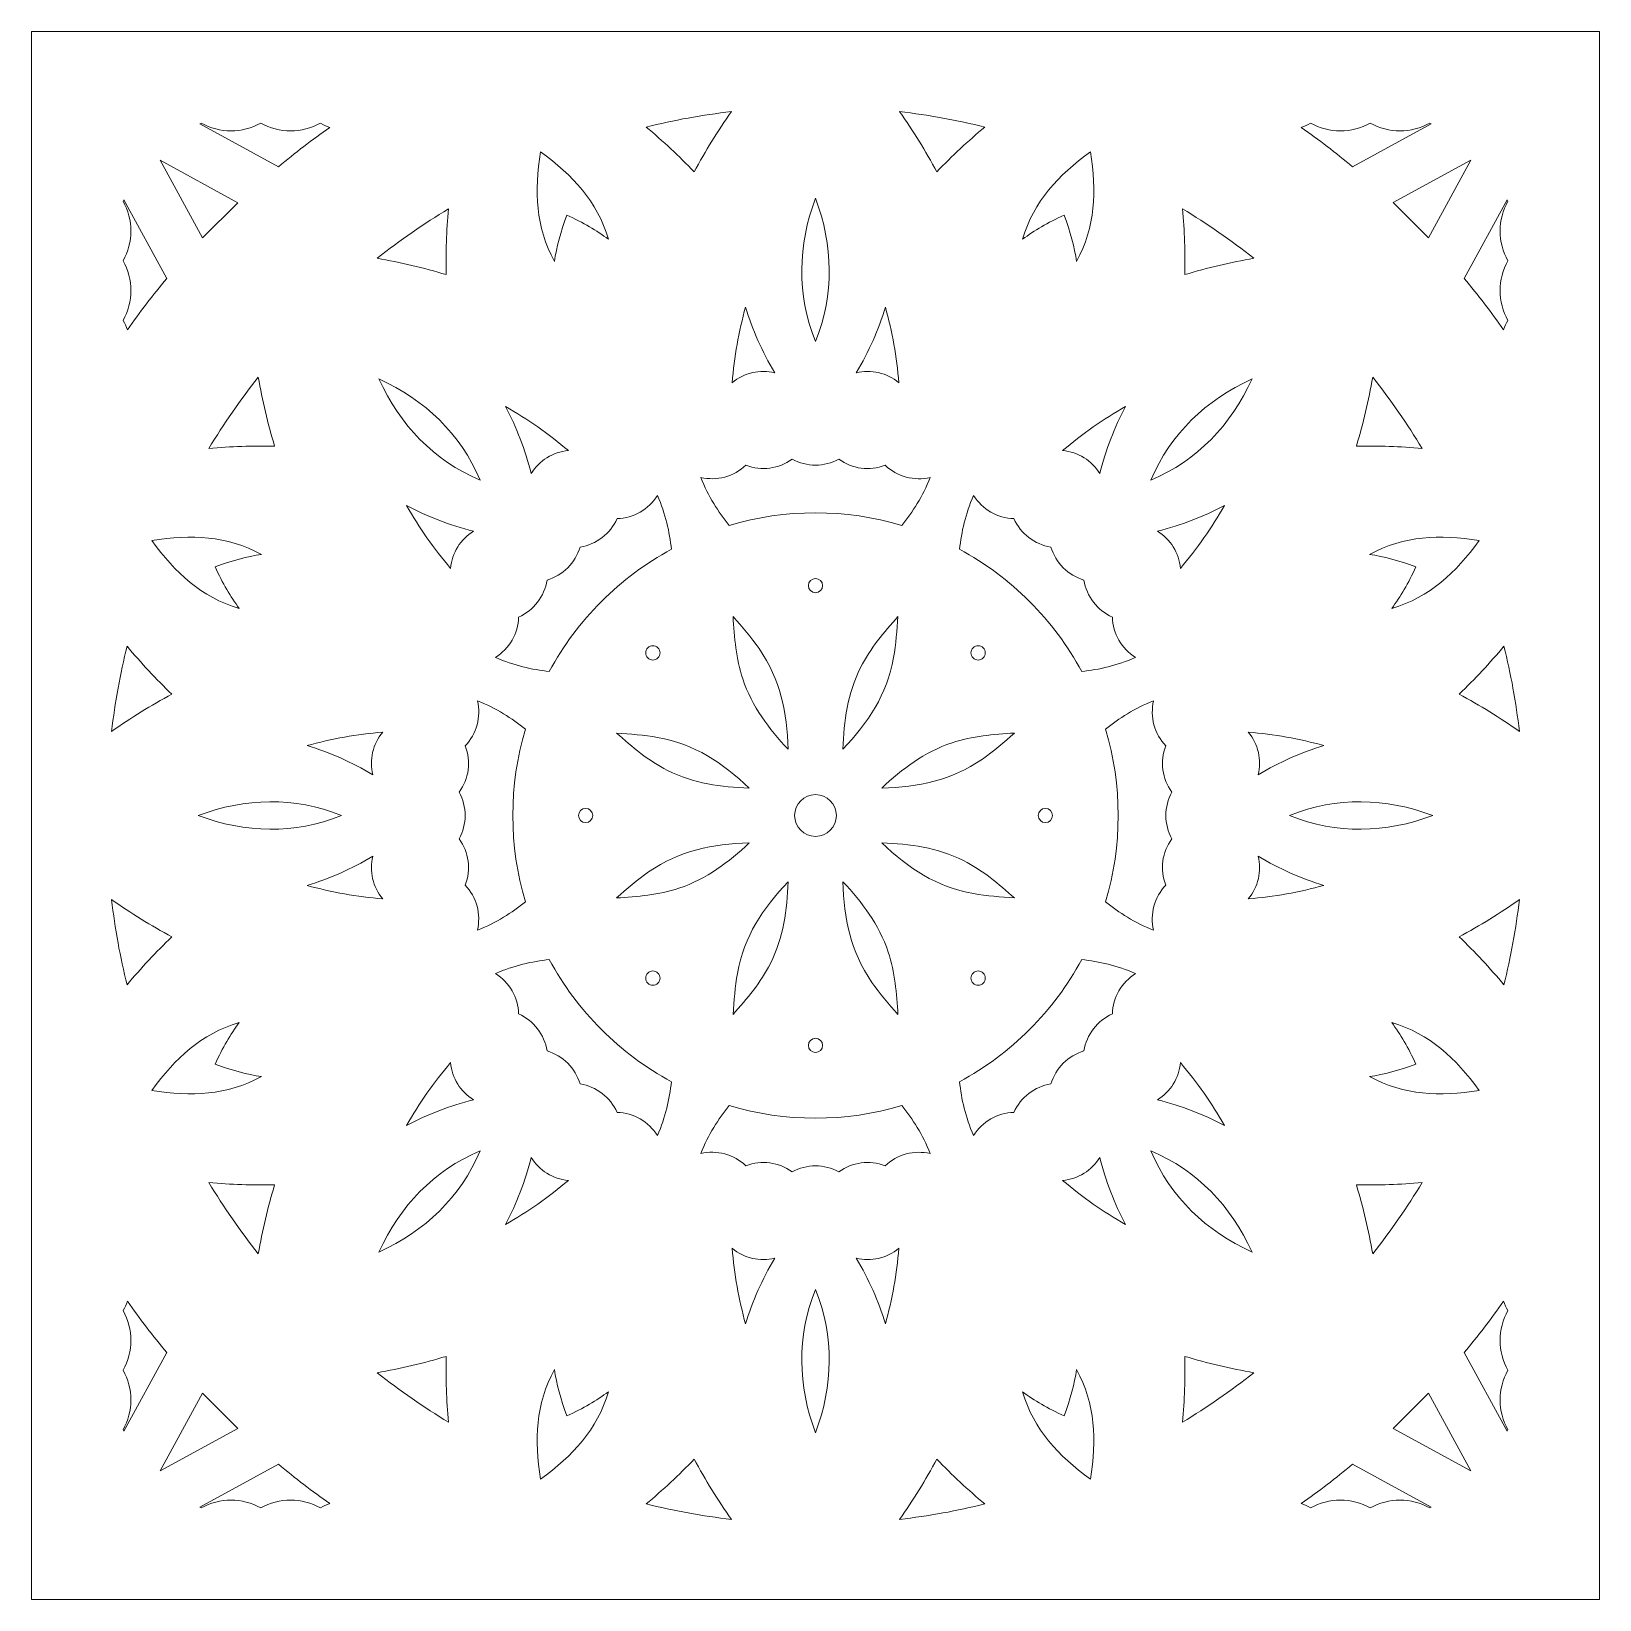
# Model space of a CAD drawing. Header units: millimetres. Extents: x -329 to 329, y -329 to 329.
# Drawn here: x -101.6 to 101.6, y -101.6 to 101.6 of the extents above; entities that cross this region are included whole.
import ezdxf

# ---------------------------------------------------------------- set-up
doc = ezdxf.new("R2010")
doc.units = ezdxf.units.MM
doc.header["$MEASUREMENT"] = 0
doc.layers.add('layer 1', color=7, linetype='Continuous')

msp = doc.modelspace()

# ---------------------------------------------------------------- linework, layer by layer
at = {"layer": 'layer 1', "color": 250, "lineweight": 9}
for points, knots in [([(101.5999, 101.6), (101.5999, 101.6), (-101.6001, 101.6), (-101.6001, 101.6), (-101.6001, 101.6), (-101.6001, 101.6), (-101.6001, -101.6), (-101.6001, -101.6), (-101.6001, -101.6), (-101.6001, -101.6), (101.5999, -101.6), (101.5999, -101.6), (101.5999, -101.6), (101.5999, -101.6), (101.5999, 101.6), (101.5999, 101.6)], [0, 0, 0, 0, 0.2, 0.2, 0.2, 0.2, 0.4, 0.4, 0.4, 0.4, 0.6, 0.6, 0.6, 0.6, 1, 1, 1, 1]), ([(-62.9422, 89.158), (-65.2085, 87.554), (-67.4272, 85.8534), (-69.593, 84.0561), (-69.593, 84.0561), (-69.593, 84.0561), (-79.7553, 89.6214), (-79.7553, 89.6214), (-79.7553, 89.6214), (-79.7018, 89.6501), (-79.6485, 89.6794), (-79.5957, 89.7092), (-79.5957, 89.7092), (-77.2122, 88.3607), (-74.255, 88.3607), (-71.8715, 89.709), (-71.8715, 89.709), (-69.488, 88.3606), (-66.5306, 88.3609), (-64.1471, 89.7093), (-64.1471, 89.7093), (-63.7618, 89.4914), (-63.3588, 89.3071), (-62.9422, 89.158)], [0, 0, 0, 0, 0.14285714, 0.14285714, 0.14285714, 0.14285714, 0.28571429, 0.28571429, 0.28571429, 0.28571429, 0.42857143, 0.42857143, 0.42857143, 0.42857143, 0.57142857, 0.57142857, 0.57142857, 0.57142857, 0.71428571, 0.71428571, 0.71428571, 0.71428571, 1, 1, 1, 1]), ([(-15.7181, 83.3864), (-17.6859, 85.4549), (-19.7698, 87.3922), (-21.9539, 89.2074), (-21.9539, 89.2074), (-18.3459, 90.0923), (-14.6542, 90.764), (-10.8929, 91.2085), (-10.8929, 91.2085), (-12.6488, 88.6983), (-14.2673, 86.093), (-15.7181, 83.3864)], [0, 0, 0, 0, 0.25, 0.25, 0.25, 0.25, 0.5, 0.5, 0.5, 0.5, 1, 1, 1, 1]), ([(15.7171, 83.3863), (14.2661, 86.0929), (12.6475, 88.6982), (10.8915, 91.2084), (10.8915, 91.2084), (14.6531, 90.764), (18.3447, 90.0923), (21.9527, 89.2073), (21.9527, 89.2073), (19.7686, 87.3921), (17.6849, 85.4548), (15.7171, 83.3863)], [0, 0, 0, 0, 0.25, 0.25, 0.25, 0.25, 0.5, 0.5, 0.5, 0.5, 1, 1, 1, 1]), ([(69.5918, 84.0567), (67.4263, 85.8541), (65.2075, 87.5547), (62.9412, 89.1586), (62.9412, 89.1586), (63.3577, 89.3078), (63.7607, 89.4921), (64.1462, 89.71), (64.1462, 89.71), (66.5296, 88.3615), (69.4869, 88.3614), (71.8704, 89.7098), (71.8704, 89.7098), (74.254, 88.3613), (77.2111, 88.3615), (79.5947, 89.71), (79.5947, 89.71), (79.6475, 89.68), (79.7006, 89.6508), (79.7543, 89.6222), (79.7543, 89.6222), (79.7543, 89.6222), (69.5918, 84.0567), (69.5918, 84.0567)], [0, 0, 0, 0, 0.14285714, 0.14285714, 0.14285714, 0.14285714, 0.28571429, 0.28571429, 0.28571429, 0.28571429, 0.42857143, 0.42857143, 0.42857143, 0.42857143, 0.57142857, 0.57142857, 0.57142857, 0.57142857, 0.71428571, 0.71428571, 0.71428571, 0.71428571, 1, 1, 1, 1]), ([(-33.8228, 71.7733), (-36.3027, 76.3393), (-36.4075, 80.8376), (-35.6205, 85.9939), (-35.6205, 85.9939), (-31.4185, 82.9048), (-28.3113, 79.6493), (-26.8363, 74.668), (-26.8363, 74.668), (-28.3272, 75.7925), (-30.1074, 76.8284), (-32.2185, 77.7816), (-32.2185, 77.7816), (-33.0372, 75.6146), (-33.5636, 73.6229), (-33.8228, 71.7733)], [0, 0, 0, 0, 0.2, 0.2, 0.2, 0.2, 0.4, 0.4, 0.4, 0.4, 0.6, 0.6, 0.6, 0.6, 1, 1, 1, 1]), ([(26.835, 74.6674), (28.31, 79.6495), (31.4168, 82.9045), (35.6193, 85.9939), (35.6193, 85.9939), (36.4062, 80.8383), (36.3014, 76.3393), (33.822, 71.774), (33.822, 71.774), (33.563, 73.6233), (33.0367, 75.6147), (32.218, 77.7814), (32.218, 77.7814), (30.1067, 76.828), (28.3262, 75.7919), (26.835, 74.6674)], [0, 0, 0, 0, 0.2, 0.2, 0.2, 0.2, 0.4, 0.4, 0.4, 0.4, 0.6, 0.6, 0.6, 0.6, 1, 1, 1, 1]), ([(-74.8477, 79.4045), (-74.8477, 79.4045), (-79.4055, 74.8466), (-79.4055, 74.8466), (-79.4055, 74.8466), (-79.4055, 74.8466), (-84.9232, 84.9222), (-84.9232, 84.9222), (-84.9232, 84.9222), (-84.9232, 84.9222), (-74.8477, 79.4045), (-74.8477, 79.4045)], [0, 0, 0, 0, 0.25, 0.25, 0.25, 0.25, 0.5, 0.5, 0.5, 0.5, 1, 1, 1, 1]), ([(79.4045, 74.8473), (79.4045, 74.8473), (74.8466, 79.4051), (74.8466, 79.4051), (74.8466, 79.4051), (74.8466, 79.4051), (84.9222, 84.9228), (84.9222, 84.9228), (84.9222, 84.9228), (84.9222, 84.9228), (79.4045, 74.8473), (79.4045, 74.8473)], [0, 0, 0, 0, 0.25, 0.25, 0.25, 0.25, 0.5, 0.5, 0.5, 0.5, 1, 1, 1, 1]), ([(-89.6226, 79.7543), (-89.6226, 79.7543), (-84.0571, 69.5918), (-84.0571, 69.5918), (-84.0571, 69.5918), (-85.8545, 67.4263), (-87.5551, 65.2075), (-89.159, 62.9412), (-89.159, 62.9412), (-89.3082, 63.3577), (-89.4925, 63.7607), (-89.7104, 64.1462), (-89.7104, 64.1462), (-88.3619, 66.5296), (-88.3618, 69.4869), (-89.7102, 71.8704), (-89.7102, 71.8704), (-88.3617, 74.254), (-88.3619, 77.2111), (-89.7104, 79.5947), (-89.7104, 79.5947), (-89.6804, 79.6475), (-89.6512, 79.7006), (-89.6226, 79.7543)], [0, 0, 0, 0, 0.14285714, 0.14285714, 0.14285714, 0.14285714, 0.28571429, 0.28571429, 0.28571429, 0.28571429, 0.42857143, 0.42857143, 0.42857143, 0.42857143, 0.57142857, 0.57142857, 0.57142857, 0.57142857, 0.71428571, 0.71428571, 0.71428571, 0.71428571, 1, 1, 1, 1]), ([(-0.0007, 61.4285), (-2.4654, 67.6047), (-2.29, 73.7909), (-0.0004, 80.0036), (-0.0004, 80.0036), (2.2894, 73.7907), (2.4643, 67.6046), (-0.0007, 61.4285)], [0, 0, 0, 0, 0.33333333, 0.33333333, 0.33333333, 0.33333333, 1, 1, 1, 1]), ([(89.158, 62.9418), (87.554, 65.2081), (85.8534, 67.4268), (84.0561, 69.5925), (84.0561, 69.5925), (84.0561, 69.5925), (89.6214, 79.7549), (89.6214, 79.7549), (89.6214, 79.7549), (89.6501, 79.7014), (89.6794, 79.6481), (89.7092, 79.5953), (89.7092, 79.5953), (88.3607, 77.2118), (88.3607, 74.2546), (89.709, 71.8711), (89.709, 71.8711), (88.3606, 69.4876), (88.3609, 66.5302), (89.7094, 64.1467), (89.7094, 64.1467), (89.4914, 63.7614), (89.3071, 63.3584), (89.158, 62.9418)], [0, 0, 0, 0, 0.14285714, 0.14285714, 0.14285714, 0.14285714, 0.28571429, 0.28571429, 0.28571429, 0.28571429, 0.42857143, 0.42857143, 0.42857143, 0.42857143, 0.57142857, 0.57142857, 0.57142857, 0.57142857, 0.71428571, 0.71428571, 0.71428571, 0.71428571, 1, 1, 1, 1]), ([(-56.7925, 72.1954), (-53.8184, 74.5409), (-50.7331, 76.6764), (-47.5561, 78.6018), (-47.5561, 78.6018), (-47.817, 75.7738), (-47.9207, 72.9306), (-47.8492, 70.0765), (-47.8492, 70.0765), (-50.7892, 70.9644), (-53.776, 71.662), (-56.7925, 72.1954)], [0, 0, 0, 0, 0.25, 0.25, 0.25, 0.25, 0.5, 0.5, 0.5, 0.5, 1, 1, 1, 1]), ([(47.8484, 70.0771), (47.9197, 72.9311), (47.8161, 75.7745), (47.5552, 78.6024), (47.5552, 78.6024), (50.7321, 76.6768), (53.8175, 74.5414), (56.7915, 72.1961), (56.7915, 72.1961), (53.775, 71.6627), (50.7883, 70.9649), (47.8484, 70.0771)], [0, 0, 0, 0, 0.25, 0.25, 0.25, 0.25, 0.5, 0.5, 0.5, 0.5, 1, 1, 1, 1]), ([(-10.7955, 56.0786), (-10.5253, 59.4155), (-9.9376, 62.6891), (-9.0606, 65.8809), (-9.0606, 65.8809), (-8.1888, 62.9406), (-6.9135, 60.1001), (-5.2797, 57.3764), (-5.2797, 57.3764), (-7.1941, 57.8321), (-9.2565, 57.3702), (-10.7955, 56.0786)], [0, 0, 0, 0, 0.25, 0.25, 0.25, 0.25, 0.5, 0.5, 0.5, 0.5, 1, 1, 1, 1]), ([(5.2783, 57.3764), (6.912, 60.1), (8.1874, 62.9406), (9.0594, 65.8808), (9.0594, 65.8808), (9.9362, 62.689), (10.524, 59.4153), (10.7941, 56.0787), (10.7941, 56.0787), (9.2549, 57.3703), (7.1926, 57.8322), (5.2783, 57.3764)], [0, 0, 0, 0, 0.25, 0.25, 0.25, 0.25, 0.5, 0.5, 0.5, 0.5, 1, 1, 1, 1]), ([(-72.1966, 56.7915), (-71.6632, 53.775), (-70.9653, 50.7883), (-70.0775, 47.8484), (-70.0775, 47.8484), (-72.9315, 47.9197), (-75.7749, 47.8161), (-78.6028, 47.5552), (-78.6028, 47.5552), (-76.6772, 50.7321), (-74.5418, 53.8175), (-72.1966, 56.7915)], [0, 0, 0, 0, 0.25, 0.25, 0.25, 0.25, 0.5, 0.5, 0.5, 0.5, 1, 1, 1, 1]), ([(-56.5716, 56.5712), (-50.5593, 53.797), (-46.0614, 49.5466), (-43.4373, 43.4363), (-43.4373, 43.4363), (-49.5473, 46.0608), (-53.7975, 50.5591), (-56.5716, 56.5712)], [0, 0, 0, 0, 0.33333333, 0.33333333, 0.33333333, 0.33333333, 1, 1, 1, 1]), ([(43.4359, 43.4366), (46.0604, 49.5467), (50.5587, 53.7969), (56.5708, 56.571), (56.5708, 56.571), (53.7966, 50.5587), (49.5462, 46.0608), (43.4359, 43.4366)], [0, 0, 0, 0, 0.33333333, 0.33333333, 0.33333333, 0.33333333, 1, 1, 1, 1]), ([(70.0765, 47.8488), (70.9644, 50.7888), (71.662, 53.7756), (72.1954, 56.7921), (72.1954, 56.7921), (74.5409, 53.818), (76.6764, 50.7327), (78.6018, 47.5557), (78.6018, 47.5557), (75.7738, 47.8166), (72.9306, 47.9203), (70.0765, 47.8488)], [0, 0, 0, 0, 0.25, 0.25, 0.25, 0.25, 0.5, 0.5, 0.5, 0.5, 1, 1, 1, 1]), ([(-40.179, 52.991), (-37.3021, 51.3541), (-34.5715, 49.4549), (-32.0213, 47.2866), (-32.0213, 47.2866), (-34.0229, 47.1114), (-35.8079, 45.9798), (-36.8391, 44.3039), (-36.8391, 44.3039), (-37.6098, 47.3849), (-38.7165, 50.2955), (-40.179, 52.991)], [0, 0, 0, 0, 0.25, 0.25, 0.25, 0.25, 0.5, 0.5, 0.5, 0.5, 1, 1, 1, 1]), ([(32.02, 47.2868), (34.5705, 49.4552), (37.3009, 51.3544), (40.1779, 52.9912), (40.1779, 52.9912), (38.7153, 50.2957), (37.6085, 47.3853), (36.8378, 44.3042), (36.8378, 44.3042), (35.8064, 45.9801), (34.0215, 47.1117), (32.02, 47.2868)], [0, 0, 0, 0, 0.25, 0.25, 0.25, 0.25, 0.5, 0.5, 0.5, 0.5, 1, 1, 1, 1]), ([(9.0255, 45.3765), (10.5708, 43.8974), (12.7756, 43.3038), (14.8538, 43.8059), (14.8538, 43.8059), (13.8803, 41.3276), (12.5983, 39.3614), (11.1946, 37.5785), (11.1946, 37.5785), (3.9119, 39.7644), (-3.9124, 39.7643), (-11.1951, 37.5787), (-11.1951, 37.5787), (-12.5993, 39.3622), (-13.8818, 41.3293), (-14.8554, 43.8088), (-14.8554, 43.8088), (-12.7846, 43.3153), (-10.5704, 43.9112), (-9.0273, 45.3789), (-9.0273, 45.3789), (-7.0333, 44.609), (-4.7545, 44.9086), (-3.0277, 46.1678), (-3.0277, 46.1678), (-1.1486, 45.1385), (1.1455, 45.1383), (3.0251, 46.1669), (3.0251, 46.1669), (4.7547, 44.8994), (7.027, 44.6002), (9.0255, 45.3765)], [0, 0, 0, 0, 0.11111111, 0.11111111, 0.11111111, 0.11111111, 0.22222222, 0.22222222, 0.22222222, 0.22222222, 0.33333333, 0.33333333, 0.33333333, 0.33333333, 0.44444444, 0.44444444, 0.44444444, 0.44444444, 0.55555556, 0.55555556, 0.55555556, 0.55555556, 0.66666667, 0.66666667, 0.66666667, 0.66666667, 0.77777778, 0.77777778, 0.77777778, 0.77777778, 1, 1, 1, 1]), ([(-30.5061, 34.7842), (-28.3868, 35.1108), (-26.5685, 36.506), (-25.7042, 38.4681), (-25.7042, 38.4681), (-23.5657, 38.5149), (-21.5868, 39.6542), (-20.4724, 41.4787), (-20.4724, 41.4787), (-19.4084, 39.038), (-18.9245, 36.7411), (-18.6564, 34.4878), (-18.6564, 34.4878), (-25.3517, 30.8839), (-30.8843, 25.3512), (-34.4885, 18.6561), (-34.4885, 18.6561), (-36.7425, 18.9243), (-39.0403, 19.4083), (-41.4821, 20.4732), (-41.4821, 20.4732), (-39.6689, 21.5886), (-38.5245, 23.5757), (-38.4711, 25.7046), (-38.4711, 25.7046), (-36.5168, 26.5701), (-35.1173, 28.3933), (-34.7866, 30.5047), (-34.7866, 30.5047), (-32.7301, 31.1057), (-31.1078, 32.7277), (-30.5061, 34.7842)], [0, 0, 0, 0, 0.11111111, 0.11111111, 0.11111111, 0.11111111, 0.22222222, 0.22222222, 0.22222222, 0.22222222, 0.33333333, 0.33333333, 0.33333333, 0.33333333, 0.44444444, 0.44444444, 0.44444444, 0.44444444, 0.55555556, 0.55555556, 0.55555556, 0.55555556, 0.66666667, 0.66666667, 0.66666667, 0.66666667, 0.77777778, 0.77777778, 0.77777778, 0.77777778, 1, 1, 1, 1]), ([(18.6561, 34.4881), (18.9243, 36.7421), (19.4083, 39.0399), (20.4732, 41.4817), (20.4732, 41.4817), (21.5886, 39.6685), (23.5757, 38.5241), (25.7046, 38.4707), (25.7046, 38.4707), (26.5701, 36.5164), (28.3933, 35.1169), (30.5047, 34.7862), (30.5047, 34.7862), (31.1057, 32.7297), (32.7277, 31.1074), (34.7842, 30.5057), (34.7842, 30.5057), (35.1108, 28.3864), (36.506, 26.5681), (38.4681, 25.7038), (38.4681, 25.7038), (38.5149, 23.5653), (39.6542, 21.5864), (41.4787, 20.472), (41.4787, 20.472), (39.038, 19.408), (36.7411, 18.9241), (34.4878, 18.656), (34.4878, 18.656), (30.8839, 25.3513), (25.3512, 30.8839), (18.6561, 34.4881)], [0, 0, 0, 0, 0.11111111, 0.11111111, 0.11111111, 0.11111111, 0.22222222, 0.22222222, 0.22222222, 0.22222222, 0.33333333, 0.33333333, 0.33333333, 0.33333333, 0.44444444, 0.44444444, 0.44444444, 0.44444444, 0.55555556, 0.55555556, 0.55555556, 0.55555556, 0.66666667, 0.66666667, 0.66666667, 0.66666667, 0.77777778, 0.77777778, 0.77777778, 0.77777778, 1, 1, 1, 1]), ([(-52.9918, 40.1783), (-50.2963, 38.7157), (-47.3859, 37.6089), (-44.3048, 36.8382), (-44.3048, 36.8382), (-45.9807, 35.8068), (-47.1123, 34.0219), (-47.2874, 32.0204), (-47.2874, 32.0204), (-49.4558, 34.5709), (-51.355, 37.3013), (-52.9918, 40.1783)], [0, 0, 0, 0, 0.25, 0.25, 0.25, 0.25, 0.5, 0.5, 0.5, 0.5, 1, 1, 1, 1]), ([(44.3035, 36.8385), (47.3845, 37.6092), (50.2951, 38.7159), (52.9906, 40.1784), (52.9906, 40.1784), (51.3537, 37.3015), (49.4545, 34.5709), (47.2862, 32.0207), (47.2862, 32.0207), (47.111, 34.0223), (45.9794, 35.8073), (44.3035, 36.8385)], [0, 0, 0, 0, 0.25, 0.25, 0.25, 0.25, 0.5, 0.5, 0.5, 0.5, 1, 1, 1, 1]), ([(-85.9945, 35.6197), (-80.839, 36.4066), (-76.3399, 36.3018), (-71.7746, 33.8224), (-71.7746, 33.8224), (-73.6239, 33.5634), (-75.6153, 33.0371), (-77.782, 32.2184), (-77.782, 32.2184), (-76.8286, 30.1071), (-75.7925, 28.3266), (-74.668, 26.8354), (-74.668, 26.8354), (-79.6501, 28.3104), (-82.9051, 31.4172), (-85.9945, 35.6197)], [0, 0, 0, 0, 0.2, 0.2, 0.2, 0.2, 0.4, 0.4, 0.4, 0.4, 0.6, 0.6, 0.6, 0.6, 1, 1, 1, 1]), ([(74.6676, 26.8357), (75.7921, 28.3266), (76.828, 30.1068), (77.7812, 32.2179), (77.7812, 32.2179), (75.6142, 33.0366), (73.6225, 33.563), (71.7729, 33.8222), (71.7729, 33.8222), (76.3389, 36.3021), (80.8372, 36.4069), (85.9935, 35.6198), (85.9935, 35.6198), (82.9044, 31.4179), (79.6489, 28.3107), (74.6676, 26.8357)], [0, 0, 0, 0, 0.2, 0.2, 0.2, 0.2, 0.4, 0.4, 0.4, 0.4, 0.6, 0.6, 0.6, 0.6, 1, 1, 1, 1]), ([(-0.9276, 29.7893), (-0.9277, 30.2944), (-0.5057, 30.7165), (-0.0005, 30.7164), (-0.0005, 30.7164), (0.5046, 30.7165), (0.9266, 30.2944), (0.9266, 29.7893), (0.9266, 29.7893), (0.9266, 29.2842), (0.5045, 28.8623), (-0.0005, 28.8623), (-0.0005, 28.8623), (-0.5058, 28.8623), (-0.9277, 29.2842), (-0.9276, 29.7893)], [0, 0, 0, 0, 0.2, 0.2, 0.2, 0.2, 0.4, 0.4, 0.4, 0.4, 0.6, 0.6, 0.6, 0.6, 1, 1, 1, 1]), ([(-9.4327, 17.7079), (-10.3008, 20.291), (-10.4982, 23.0851), (-10.6822, 25.7876), (-10.6822, 25.7876), (-9.5101, 24.4441), (-8.3331, 23.0888), (-7.3139, 21.6273), (-7.3139, 21.6273), (-4.4739, 17.5556), (-3.7223, 13.3946), (-3.5565, 8.5845), (-3.5565, 8.5845), (-6.0399, 11.2455), (-8.2134, 14.0792), (-9.4327, 17.7079)], [0, 0, 0, 0, 0.2, 0.2, 0.2, 0.2, 0.4, 0.4, 0.4, 0.4, 0.6, 0.6, 0.6, 0.6, 1, 1, 1, 1]), ([(5.8515, 19.1911), (7.0642, 21.6315), (8.9004, 23.7469), (10.6812, 25.7878), (10.6812, 25.7878), (10.5601, 24.0091), (10.4339, 22.2184), (10.1212, 20.4643), (10.1212, 20.4643), (9.2503, 15.5769), (6.8394, 12.1033), (3.5554, 8.5848), (3.5554, 8.5848), (3.681, 12.2225), (4.1478, 15.7631), (5.8515, 19.1911)], [0, 0, 0, 0, 0.2, 0.2, 0.2, 0.2, 0.4, 0.4, 0.4, 0.4, 0.6, 0.6, 0.6, 0.6, 1, 1, 1, 1]), ([(-89.2074, 21.9528), (-87.3922, 19.7687), (-85.4549, 17.685), (-83.3864, 15.7172), (-83.3864, 15.7172), (-86.093, 14.2662), (-88.6983, 12.6476), (-91.2085, 10.8916), (-91.2085, 10.8916), (-90.7641, 14.6532), (-90.0924, 18.3448), (-89.2074, 21.9528)], [0, 0, 0, 0, 0.25, 0.25, 0.25, 0.25, 0.5, 0.5, 0.5, 0.5, 1, 1, 1, 1]), ([(-21.7204, 20.4086), (-22.0776, 20.7658), (-22.0776, 21.3625), (-21.7204, 21.7197), (-21.7204, 21.7197), (-21.3632, 22.0771), (-20.7665, 22.077), (-20.4093, 21.7197), (-20.4093, 21.7197), (-20.0521, 21.3625), (-20.0521, 20.7658), (-20.4093, 20.4086), (-20.4093, 20.4086), (-20.7664, 20.0514), (-21.3631, 20.0515), (-21.7204, 20.4086)], [0, 0, 0, 0, 0.2, 0.2, 0.2, 0.2, 0.4, 0.4, 0.4, 0.4, 0.6, 0.6, 0.6, 0.6, 1, 1, 1, 1]), ([(20.4082, 20.4087), (20.0511, 20.7658), (20.0509, 21.3625), (20.4082, 21.7197), (20.4082, 21.7197), (20.7653, 22.0769), (21.3621, 22.077), (21.7193, 21.7197), (21.7193, 21.7197), (22.0766, 21.3625), (22.0765, 20.7658), (21.7193, 20.4085), (21.7193, 20.4085), (21.3622, 20.0513), (20.7653, 20.0515), (20.4082, 20.4087)], [0, 0, 0, 0, 0.2, 0.2, 0.2, 0.2, 0.4, 0.4, 0.4, 0.4, 0.6, 0.6, 0.6, 0.6, 1, 1, 1, 1]), ([(91.2084, 10.8928), (88.6982, 12.6487), (86.0929, 14.2672), (83.3863, 15.718), (83.3863, 15.718), (85.4548, 17.6858), (87.3921, 19.7697), (89.2073, 21.9538), (89.2073, 21.9538), (90.0922, 18.3458), (90.7639, 14.6541), (91.2084, 10.8928)], [0, 0, 0, 0, 0.25, 0.25, 0.25, 0.25, 0.5, 0.5, 0.5, 0.5, 1, 1, 1, 1]), ([(-43.8063, 14.8538), (-41.328, 13.8803), (-39.3618, 12.5983), (-37.5789, 11.1946), (-37.5789, 11.1946), (-39.7648, 3.9119), (-39.7647, -3.9124), (-37.5791, -11.1951), (-37.5791, -11.1951), (-39.3626, -12.5993), (-41.3297, -13.8818), (-43.8092, -14.8554), (-43.8092, -14.8554), (-43.3157, -12.7846), (-43.9116, -10.5704), (-45.3793, -9.0273), (-45.3793, -9.0273), (-44.6094, -7.0333), (-44.909, -4.7545), (-46.1682, -3.0277), (-46.1682, -3.0277), (-45.1389, -1.1486), (-45.1387, 1.1455), (-46.1673, 3.0251), (-46.1673, 3.0251), (-44.8998, 4.7547), (-44.6006, 7.027), (-45.3769, 9.0255), (-45.3769, 9.0255), (-43.8978, 10.5708), (-43.3042, 12.7756), (-43.8063, 14.8538)], [0, 0, 0, 0, 0.11111111, 0.11111111, 0.11111111, 0.11111111, 0.22222222, 0.22222222, 0.22222222, 0.22222222, 0.33333333, 0.33333333, 0.33333333, 0.33333333, 0.44444444, 0.44444444, 0.44444444, 0.44444444, 0.55555556, 0.55555556, 0.55555556, 0.55555556, 0.66666667, 0.66666667, 0.66666667, 0.66666667, 0.77777778, 0.77777778, 0.77777778, 0.77777778, 1, 1, 1, 1]), ([(37.5785, -11.195), (39.7644, -3.9123), (39.7643, 3.912), (37.5787, 11.1947), (37.5787, 11.1947), (39.3622, 12.5989), (41.3293, 13.8814), (43.8088, 14.855), (43.8088, 14.855), (43.3153, 12.7842), (43.9112, 10.57), (45.3789, 9.0269), (45.3789, 9.0269), (44.609, 7.0329), (44.9086, 4.7541), (46.1678, 3.0273), (46.1678, 3.0273), (45.1385, 1.1482), (45.1383, -1.1459), (46.1669, -3.0255), (46.1669, -3.0255), (44.8994, -4.7551), (44.6002, -7.0274), (45.3765, -9.0259), (45.3765, -9.0259), (43.8974, -10.5712), (43.3038, -12.776), (43.8059, -14.8542), (43.8059, -14.8542), (41.3276, -13.8807), (39.3614, -12.5987), (37.5785, -11.195)], [0, 0, 0, 0, 0.11111111, 0.11111111, 0.11111111, 0.11111111, 0.22222222, 0.22222222, 0.22222222, 0.22222222, 0.33333333, 0.33333333, 0.33333333, 0.33333333, 0.44444444, 0.44444444, 0.44444444, 0.44444444, 0.55555556, 0.55555556, 0.55555556, 0.55555556, 0.66666667, 0.66666667, 0.66666667, 0.66666667, 0.77777778, 0.77777778, 0.77777778, 0.77777778, 1, 1, 1, 1]), ([(-65.8814, 9.0598), (-62.6896, 9.9366), (-59.4159, 10.5244), (-56.0793, 10.7945), (-56.0793, 10.7945), (-57.3709, 9.2554), (-57.8329, 7.193), (-57.377, 5.2787), (-57.377, 5.2787), (-60.1006, 6.9124), (-62.9412, 8.1878), (-65.8814, 9.0598)], [0, 0, 0, 0, 0.25, 0.25, 0.25, 0.25, 0.5, 0.5, 0.5, 0.5, 1, 1, 1, 1]), ([(-20.4647, 10.1212), (-15.5773, 9.2503), (-12.1037, 6.8394), (-8.5852, 3.5554), (-8.5852, 3.5554), (-12.2229, 3.681), (-15.7635, 4.1478), (-19.1915, 5.8514), (-19.1915, 5.8514), (-21.6319, 7.0642), (-23.7473, 8.9004), (-25.7882, 10.6812), (-25.7882, 10.6812), (-24.0095, 10.5601), (-22.2188, 10.4339), (-20.4647, 10.1212)], [0, 0, 0, 0, 0.2, 0.2, 0.2, 0.2, 0.4, 0.4, 0.4, 0.4, 0.6, 0.6, 0.6, 0.6, 1, 1, 1, 1]), ([(17.7079, 9.4323), (20.291, 10.3004), (23.0851, 10.4978), (25.7876, 10.6818), (25.7876, 10.6818), (24.4441, 9.5097), (23.0888, 8.3327), (21.6273, 7.3135), (21.6273, 7.3135), (17.5556, 4.4734), (13.3946, 3.7219), (8.5845, 3.5561), (8.5845, 3.5561), (11.2455, 6.0395), (14.0792, 8.213), (17.7079, 9.4323)], [0, 0, 0, 0, 0.2, 0.2, 0.2, 0.2, 0.4, 0.4, 0.4, 0.4, 0.6, 0.6, 0.6, 0.6, 1, 1, 1, 1]), ([(56.0782, 10.7949), (59.4151, 10.5246), (62.6887, 9.937), (65.8805, 9.06), (65.8805, 9.06), (62.9402, 8.1881), (60.0997, 6.9129), (57.376, 5.2791), (57.376, 5.2791), (57.8317, 7.1935), (57.3698, 9.2559), (56.0782, 10.7949)], [0, 0, 0, 0, 0.25, 0.25, 0.25, 0.25, 0.5, 0.5, 0.5, 0.5, 1, 1, 1, 1]), ([(-80.0042, 0), (-73.7913, 2.2898), (-67.6053, 2.4647), (-61.4291, -0.0003), (-61.4291, -0.0003), (-67.6054, -2.465), (-73.7915, -2.2896), (-80.0042, 0)], [0, 0, 0, 0, 0.33333333, 0.33333333, 0.33333333, 0.33333333, 1, 1, 1, 1]), ([(-0.0002, -2.707), (-1.4951, -2.707), (-2.707, -1.4951), (-2.707, -0.0002), (-2.707, -0.0002), (-2.7069, 1.4947), (-1.4951, 2.7066), (-0.0002, 2.7066), (-0.0002, 2.7066), (1.4947, 2.7066), (2.7066, 1.4946), (2.7066, -0.0001), (2.7066, -0.0001), (2.7066, -1.4951), (1.4947, -2.707), (-0.0002, -2.707)], [0, 0, 0, 0, 0.2, 0.2, 0.2, 0.2, 0.4, 0.4, 0.4, 0.4, 0.6, 0.6, 0.6, 0.6, 1, 1, 1, 1]), ([(61.4281, 0.0001), (67.6043, 2.4648), (73.7905, 2.2894), (80.0032, -0.0002), (80.0032, -0.0002), (73.7903, -2.29), (67.6042, -2.4649), (61.4281, 0.0001)], [0, 0, 0, 0, 0.33333333, 0.33333333, 0.33333333, 0.33333333, 1, 1, 1, 1]), ([(-29.7898, 0.9269), (-29.2848, 0.927), (-28.8628, 0.505), (-28.8629, -0.0001), (-28.8629, -0.0001), (-28.8628, -0.5053), (-29.2849, -0.9272), (-29.7899, -0.9273), (-29.7899, -0.9273), (-30.2951, -0.9272), (-30.717, -0.5052), (-30.717, -0.0001), (-30.717, -0.0001), (-30.717, 0.5051), (-30.2951, 0.9269), (-29.7898, 0.9269)], [0, 0, 0, 0, 0.2, 0.2, 0.2, 0.2, 0.4, 0.4, 0.4, 0.4, 0.6, 0.6, 0.6, 0.6, 1, 1, 1, 1]), ([(29.7889, 0.9269), (30.2941, 0.927), (30.716, 0.505), (30.716, -0.0001), (30.716, -0.0001), (30.716, -0.5054), (30.294, -0.9272), (29.7888, -0.9272), (29.7888, -0.9272), (29.2838, -0.9273), (28.8618, -0.5053), (28.8619, -0.0001), (28.8619, -0.0001), (28.8619, 0.5051), (29.2838, 0.927), (29.7889, 0.9269)], [0, 0, 0, 0, 0.2, 0.2, 0.2, 0.2, 0.4, 0.4, 0.4, 0.4, 0.6, 0.6, 0.6, 0.6, 1, 1, 1, 1]), ([(-21.6277, -7.3139), (-17.556, -4.4739), (-13.395, -3.7223), (-8.5849, -3.5565), (-8.5849, -3.5565), (-11.2459, -6.0399), (-14.0796, -8.2134), (-17.7083, -9.4327), (-17.7083, -9.4327), (-20.2914, -10.3008), (-23.0856, -10.4982), (-25.788, -10.6822), (-25.788, -10.6822), (-24.4446, -9.5101), (-23.0892, -8.3331), (-21.6277, -7.3139)], [0, 0, 0, 0, 0.2, 0.2, 0.2, 0.2, 0.4, 0.4, 0.4, 0.4, 0.6, 0.6, 0.6, 0.6, 1, 1, 1, 1]), ([(8.5848, -3.5558), (12.2225, -3.6814), (15.7631, -4.1482), (19.1911, -5.8519), (19.1911, -5.8519), (21.6315, -7.0647), (23.7469, -8.9008), (25.7878, -10.6816), (25.7878, -10.6816), (24.0091, -10.5605), (22.2184, -10.4343), (20.4643, -10.1216), (20.4643, -10.1216), (15.5769, -9.2507), (12.1033, -6.8398), (8.5848, -3.5558)], [0, 0, 0, 0, 0.2, 0.2, 0.2, 0.2, 0.4, 0.4, 0.4, 0.4, 0.6, 0.6, 0.6, 0.6, 1, 1, 1, 1]), ([(-65.8815, -9.0602), (-62.9412, -8.1884), (-60.1007, -6.9131), (-57.377, -5.2793), (-57.377, -5.2793), (-57.8328, -7.1937), (-57.3708, -9.2561), (-56.0792, -10.7951), (-56.0792, -10.7951), (-59.4161, -10.5248), (-62.6897, -9.9372), (-65.8815, -9.0602)], [0, 0, 0, 0, 0.25, 0.25, 0.25, 0.25, 0.5, 0.5, 0.5, 0.5, 1, 1, 1, 1]), ([(57.376, -5.2789), (60.0996, -6.9126), (62.9402, -8.188), (65.8804, -9.06), (65.8804, -9.06), (62.6886, -9.9368), (59.4149, -10.5246), (56.0783, -10.7947), (56.0783, -10.7947), (57.3699, -9.2556), (57.8318, -7.1932), (57.376, -5.2789)], [0, 0, 0, 0, 0.25, 0.25, 0.25, 0.25, 0.5, 0.5, 0.5, 0.5, 1, 1, 1, 1]), ([(-10.1216, -20.4647), (-9.2507, -15.5773), (-6.8398, -12.1037), (-3.5558, -8.5852), (-3.5558, -8.5852), (-3.6814, -12.2229), (-4.1482, -15.7635), (-5.8519, -19.1915), (-5.8519, -19.1915), (-7.0647, -21.6319), (-8.9008, -23.7473), (-10.6816, -25.7882), (-10.6816, -25.7882), (-10.5605, -24.0095), (-10.4343, -22.2188), (-10.1216, -20.4647)], [0, 0, 0, 0, 0.2, 0.2, 0.2, 0.2, 0.4, 0.4, 0.4, 0.4, 0.6, 0.6, 0.6, 0.6, 1, 1, 1, 1]), ([(7.3135, -21.6277), (4.4734, -17.556), (3.7219, -13.395), (3.5561, -8.5849), (3.5561, -8.5849), (6.0395, -11.2459), (8.213, -14.0796), (9.4323, -17.7083), (9.4323, -17.7083), (10.3004, -20.2915), (10.4978, -23.0856), (10.6818, -25.788), (10.6818, -25.788), (9.5097, -24.4446), (8.3327, -23.0892), (7.3135, -21.6277)], [0, 0, 0, 0, 0.2, 0.2, 0.2, 0.2, 0.4, 0.4, 0.4, 0.4, 0.6, 0.6, 0.6, 0.6, 1, 1, 1, 1]), ([(-91.2086, -10.8928), (-88.6984, -12.6487), (-86.0931, -14.2672), (-83.3865, -15.718), (-83.3865, -15.718), (-85.455, -17.6858), (-87.3923, -19.7697), (-89.2075, -21.9538), (-89.2075, -21.9538), (-90.0924, -18.3458), (-90.7641, -14.6541), (-91.2086, -10.8928)], [0, 0, 0, 0, 0.25, 0.25, 0.25, 0.25, 0.5, 0.5, 0.5, 0.5, 1, 1, 1, 1]), ([(83.3862, -15.7172), (86.0928, -14.2662), (88.6981, -12.6476), (91.2083, -10.8916), (91.2083, -10.8916), (90.7639, -14.6532), (90.0922, -18.3448), (89.2072, -21.9528), (89.2072, -21.9528), (87.392, -19.7687), (85.4547, -17.685), (83.3862, -15.7172)], [0, 0, 0, 0, 0.25, 0.25, 0.25, 0.25, 0.5, 0.5, 0.5, 0.5, 1, 1, 1, 1]), ([(-34.4882, -18.6564), (-30.8843, -25.3517), (-25.3516, -30.8843), (-18.6565, -34.4885), (-18.6565, -34.4885), (-18.9247, -36.7425), (-19.4087, -39.0403), (-20.4736, -41.4821), (-20.4736, -41.4821), (-21.589, -39.6689), (-23.5761, -38.5245), (-25.705, -38.4711), (-25.705, -38.4711), (-26.5705, -36.5168), (-28.3937, -35.1173), (-30.5051, -34.7866), (-30.5051, -34.7866), (-31.1061, -32.7301), (-32.7281, -31.1078), (-34.7846, -30.5061), (-34.7846, -30.5061), (-35.1112, -28.3868), (-36.5064, -26.5685), (-38.4685, -25.7042), (-38.4685, -25.7042), (-38.5153, -23.5657), (-39.6546, -21.5869), (-41.4791, -20.4724), (-41.4791, -20.4724), (-39.0384, -19.4084), (-36.7415, -18.9245), (-34.4882, -18.6564)], [0, 0, 0, 0, 0.11111111, 0.11111111, 0.11111111, 0.11111111, 0.22222222, 0.22222222, 0.22222222, 0.22222222, 0.33333333, 0.33333333, 0.33333333, 0.33333333, 0.44444444, 0.44444444, 0.44444444, 0.44444444, 0.55555556, 0.55555556, 0.55555556, 0.55555556, 0.66666667, 0.66666667, 0.66666667, 0.66666667, 0.77777778, 0.77777778, 0.77777778, 0.77777778, 1, 1, 1, 1]), ([(-21.7205, -20.4088), (-21.3632, -20.0516), (-20.7663, -20.0517), (-20.4091, -20.4088), (-20.4091, -20.4088), (-20.052, -20.766), (-20.0521, -21.3627), (-20.4092, -21.7198), (-20.4092, -21.7198), (-20.7664, -22.0771), (-21.3631, -22.0772), (-21.7204, -21.7198), (-21.7204, -21.7198), (-22.0776, -21.3628), (-22.0777, -20.7659), (-21.7205, -20.4088)], [0, 0, 0, 0, 0.2, 0.2, 0.2, 0.2, 0.4, 0.4, 0.4, 0.4, 0.6, 0.6, 0.6, 0.6, 1, 1, 1, 1]), ([(18.656, -34.4882), (25.3513, -30.8843), (30.8839, -25.3516), (34.4881, -18.6565), (34.4881, -18.6565), (36.7421, -18.9247), (39.0399, -19.4088), (41.4817, -20.4736), (41.4817, -20.4736), (39.6685, -21.589), (38.5241, -23.5761), (38.4707, -25.705), (38.4707, -25.705), (36.5164, -26.5705), (35.1169, -28.3937), (34.7862, -30.5051), (34.7862, -30.5051), (32.7297, -31.1061), (31.1074, -32.7281), (30.5057, -34.7846), (30.5057, -34.7846), (28.3864, -35.1112), (26.5681, -36.5064), (25.7038, -38.4685), (25.7038, -38.4685), (23.5653, -38.5153), (21.5864, -39.6546), (20.472, -41.4791), (20.472, -41.4791), (19.408, -39.0384), (18.9241, -36.7415), (18.656, -34.4882)], [0, 0, 0, 0, 0.11111111, 0.11111111, 0.11111111, 0.11111111, 0.22222222, 0.22222222, 0.22222222, 0.22222222, 0.33333333, 0.33333333, 0.33333333, 0.33333333, 0.44444444, 0.44444444, 0.44444444, 0.44444444, 0.55555556, 0.55555556, 0.55555556, 0.55555556, 0.66666667, 0.66666667, 0.66666667, 0.66666667, 0.77777778, 0.77777778, 0.77777778, 0.77777778, 1, 1, 1, 1]), ([(20.4083, -20.4089), (20.7654, -20.0517), (21.3621, -20.0517), (21.7193, -20.4088), (21.7193, -20.4088), (22.0766, -20.766), (22.0766, -21.3627), (21.7193, -21.7199), (21.7193, -21.7199), (21.3622, -22.0772), (20.7653, -22.0772), (20.4082, -21.7199), (20.4082, -21.7199), (20.051, -21.3627), (20.0511, -20.7661), (20.4083, -20.4089)], [0, 0, 0, 0, 0.2, 0.2, 0.2, 0.2, 0.4, 0.4, 0.4, 0.4, 0.6, 0.6, 0.6, 0.6, 1, 1, 1, 1]), ([(-85.9945, -35.62), (-82.9054, -31.4181), (-79.6499, -28.3109), (-74.6686, -26.8359), (-74.6686, -26.8359), (-75.7931, -28.3268), (-76.829, -30.107), (-77.7822, -32.2181), (-77.7822, -32.2181), (-75.6152, -33.0368), (-73.6235, -33.5632), (-71.7739, -33.8224), (-71.7739, -33.8224), (-76.3399, -36.3023), (-80.8382, -36.4071), (-85.9945, -35.62)], [0, 0, 0, 0, 0.2, 0.2, 0.2, 0.2, 0.4, 0.4, 0.4, 0.4, 0.6, 0.6, 0.6, 0.6, 1, 1, 1, 1]), ([(71.7736, -33.8226), (73.6229, -33.5636), (75.6143, -33.0373), (77.781, -32.2186), (77.781, -32.2186), (76.8276, -30.1073), (75.7915, -28.3268), (74.667, -26.8356), (74.667, -26.8356), (79.6491, -28.3106), (82.9041, -31.4174), (85.9935, -35.6199), (85.9935, -35.6199), (80.8379, -36.4068), (76.3389, -36.302), (71.7736, -33.8226)], [0, 0, 0, 0, 0.2, 0.2, 0.2, 0.2, 0.4, 0.4, 0.4, 0.4, 0.6, 0.6, 0.6, 0.6, 1, 1, 1, 1]), ([(-0.9276, -29.7895), (-0.9276, -29.2844), (-0.5057, -28.8624), (-0.0005, -28.8624), (-0.0005, -28.8624), (0.5046, -28.8624), (0.9267, -29.2844), (0.9266, -29.7895), (0.9266, -29.7895), (0.9267, -30.2947), (0.5046, -30.7167), (-0.0005, -30.7167), (-0.0005, -30.7167), (-0.5057, -30.7167), (-0.9276, -30.2947), (-0.9276, -29.7895)], [0, 0, 0, 0, 0.2, 0.2, 0.2, 0.2, 0.4, 0.4, 0.4, 0.4, 0.6, 0.6, 0.6, 0.6, 1, 1, 1, 1]), ([(-52.9916, -40.1786), (-51.3547, -37.3017), (-49.4555, -34.5711), (-47.2872, -32.0209), (-47.2872, -32.0209), (-47.112, -34.0225), (-45.9804, -35.8075), (-44.3045, -36.8387), (-44.3045, -36.8387), (-47.3855, -37.6094), (-50.2961, -38.7161), (-52.9916, -40.1786)], [0, 0, 0, 0, 0.25, 0.25, 0.25, 0.25, 0.5, 0.5, 0.5, 0.5, 1, 1, 1, 1]), ([(44.3038, -36.8384), (45.9797, -35.807), (47.1113, -34.0221), (47.2864, -32.0206), (47.2864, -32.0206), (49.4548, -34.5711), (51.354, -37.3015), (52.9908, -40.1785), (52.9908, -40.1785), (50.2953, -38.7159), (47.3849, -37.6091), (44.3038, -36.8384)], [0, 0, 0, 0, 0.25, 0.25, 0.25, 0.25, 0.5, 0.5, 0.5, 0.5, 1, 1, 1, 1]), ([(-11.195, -37.5789), (-3.9123, -39.7648), (3.912, -39.7647), (11.1947, -37.5791), (11.1947, -37.5791), (12.5989, -39.3626), (13.8814, -41.3297), (14.855, -43.8092), (14.855, -43.8092), (12.7842, -43.3157), (10.57, -43.9116), (9.0269, -45.3793), (9.0269, -45.3793), (7.0329, -44.6094), (4.7541, -44.909), (3.0273, -46.1682), (3.0273, -46.1682), (1.1482, -45.139), (-1.1459, -45.1387), (-3.0255, -46.1673), (-3.0255, -46.1673), (-4.7551, -44.8998), (-7.0274, -44.6006), (-9.0259, -45.3769), (-9.0259, -45.3769), (-10.5712, -43.8978), (-12.776, -43.3042), (-14.8542, -43.8063), (-14.8542, -43.8063), (-13.8807, -41.328), (-12.5987, -39.3618), (-11.195, -37.5789)], [0, 0, 0, 0, 0.11111111, 0.11111111, 0.11111111, 0.11111111, 0.22222222, 0.22222222, 0.22222222, 0.22222222, 0.33333333, 0.33333333, 0.33333333, 0.33333333, 0.44444444, 0.44444444, 0.44444444, 0.44444444, 0.55555556, 0.55555556, 0.55555556, 0.55555556, 0.66666667, 0.66666667, 0.66666667, 0.66666667, 0.77777778, 0.77777778, 0.77777778, 0.77777778, 1, 1, 1, 1]), ([(-56.5718, -56.5712), (-53.7976, -50.5589), (-49.5472, -46.061), (-43.4369, -43.4368), (-43.4369, -43.4368), (-46.0614, -49.5469), (-50.5597, -53.7971), (-56.5718, -56.5712)], [0, 0, 0, 0, 0.33333333, 0.33333333, 0.33333333, 0.33333333, 1, 1, 1, 1]), ([(-40.1789, -52.9914), (-38.7163, -50.2959), (-37.6095, -47.3855), (-36.8388, -44.3044), (-36.8388, -44.3044), (-35.8074, -45.9803), (-34.0225, -47.1119), (-32.021, -47.287), (-32.021, -47.287), (-34.5715, -49.4554), (-37.3019, -51.3546), (-40.1789, -52.9914)], [0, 0, 0, 0, 0.25, 0.25, 0.25, 0.25, 0.5, 0.5, 0.5, 0.5, 1, 1, 1, 1]), ([(32.0203, -47.2868), (34.0219, -47.1116), (35.8069, -45.98), (36.8381, -44.3041), (36.8381, -44.3041), (37.6088, -47.3851), (38.7155, -50.2957), (40.178, -52.9912), (40.178, -52.9912), (37.3011, -51.3543), (34.5705, -49.4551), (32.0203, -47.2868)], [0, 0, 0, 0, 0.25, 0.25, 0.25, 0.25, 0.5, 0.5, 0.5, 0.5, 1, 1, 1, 1]), ([(43.4362, -43.4365), (49.5463, -46.061), (53.7965, -50.5593), (56.5706, -56.5714), (56.5706, -56.5714), (50.5583, -53.7972), (46.0604, -49.5468), (43.4362, -43.4365)], [0, 0, 0, 0, 0.33333333, 0.33333333, 0.33333333, 0.33333333, 1, 1, 1, 1]), ([(-78.6022, -47.5561), (-75.7742, -47.817), (-72.931, -47.9207), (-70.0769, -47.8492), (-70.0769, -47.8492), (-70.9648, -50.7892), (-71.6624, -53.776), (-72.1958, -56.7925), (-72.1958, -56.7925), (-74.5413, -53.8184), (-76.6768, -50.7331), (-78.6022, -47.5561)], [0, 0, 0, 0, 0.25, 0.25, 0.25, 0.25, 0.5, 0.5, 0.5, 0.5, 1, 1, 1, 1]), ([(72.1962, -56.7919), (71.6628, -53.7754), (70.9649, -50.7887), (70.0771, -47.8488), (70.0771, -47.8488), (72.9311, -47.9201), (75.7745, -47.8165), (78.6024, -47.5556), (78.6024, -47.5556), (76.6768, -50.7325), (74.5414, -53.8179), (72.1962, -56.7919)], [0, 0, 0, 0, 0.25, 0.25, 0.25, 0.25, 0.5, 0.5, 0.5, 0.5, 1, 1, 1, 1]), ([(-10.7951, -56.0789), (-9.256, -57.3705), (-7.1936, -57.8324), (-5.2793, -57.3766), (-5.2793, -57.3766), (-6.913, -60.1002), (-8.1885, -62.9408), (-9.0604, -65.881), (-9.0604, -65.881), (-9.9372, -62.6892), (-10.525, -59.4155), (-10.7951, -56.0789)], [0, 0, 0, 0, 0.25, 0.25, 0.25, 0.25, 0.5, 0.5, 0.5, 0.5, 1, 1, 1, 1]), ([(5.2787, -57.3766), (7.1931, -57.8323), (9.2555, -57.3704), (10.7945, -56.0788), (10.7945, -56.0788), (10.5242, -59.4157), (9.9366, -62.6893), (9.0596, -65.8811), (9.0596, -65.8811), (8.1877, -62.9408), (6.9125, -60.1003), (5.2787, -57.3766)], [0, 0, 0, 0, 0.25, 0.25, 0.25, 0.25, 0.5, 0.5, 0.5, 0.5, 1, 1, 1, 1]), ([(-89.1584, -62.9422), (-87.5544, -65.2085), (-85.8538, -67.4272), (-84.0565, -69.593), (-84.0565, -69.593), (-84.0565, -69.593), (-89.6218, -79.7553), (-89.6218, -79.7553), (-89.6218, -79.7553), (-89.6505, -79.7018), (-89.6798, -79.6485), (-89.7097, -79.5957), (-89.7097, -79.5957), (-88.3611, -77.2122), (-88.3611, -74.255), (-89.7094, -71.8715), (-89.7094, -71.8715), (-88.361, -69.488), (-88.3613, -66.5306), (-89.7098, -64.1471), (-89.7098, -64.1471), (-89.4918, -63.7618), (-89.3075, -63.3588), (-89.1584, -62.9422)], [0, 0, 0, 0, 0.14285714, 0.14285714, 0.14285714, 0.14285714, 0.28571429, 0.28571429, 0.28571429, 0.28571429, 0.42857143, 0.42857143, 0.42857143, 0.42857143, 0.57142857, 0.57142857, 0.57142857, 0.57142857, 0.71428571, 0.71428571, 0.71428571, 0.71428571, 1, 1, 1, 1]), ([(-0.0006, -80.0038), (-2.2904, -73.7909), (-2.4653, -67.6048), (-0.0003, -61.4287), (-0.0003, -61.4287), (2.4644, -67.6049), (2.2889, -73.7911), (-0.0006, -80.0038)], [0, 0, 0, 0, 0.33333333, 0.33333333, 0.33333333, 0.33333333, 1, 1, 1, 1]), ([(89.6222, -79.7547), (89.6222, -79.7547), (84.0567, -69.5922), (84.0567, -69.5922), (84.0567, -69.5922), (85.8541, -67.4267), (87.5547, -65.2079), (89.1586, -62.9416), (89.1586, -62.9416), (89.3078, -63.3581), (89.4921, -63.7611), (89.71, -64.1466), (89.71, -64.1466), (88.3615, -66.53), (88.3614, -69.4873), (89.7098, -71.8708), (89.7098, -71.8708), (88.3613, -74.2544), (88.3615, -77.2115), (89.71, -79.5951), (89.71, -79.5951), (89.68, -79.6479), (89.6508, -79.701), (89.6222, -79.7547)], [0, 0, 0, 0, 0.14285714, 0.14285714, 0.14285714, 0.14285714, 0.28571429, 0.28571429, 0.28571429, 0.28571429, 0.42857143, 0.42857143, 0.42857143, 0.42857143, 0.57142857, 0.57142857, 0.57142857, 0.57142857, 0.71428571, 0.71428571, 0.71428571, 0.71428571, 1, 1, 1, 1]), ([(-56.7919, -72.1966), (-53.7754, -71.6632), (-50.7887, -70.9653), (-47.8488, -70.0775), (-47.8488, -70.0775), (-47.9201, -72.9315), (-47.8165, -75.7749), (-47.5556, -78.6028), (-47.5556, -78.6028), (-50.7325, -76.6772), (-53.8179, -74.5418), (-56.7919, -72.1966)], [0, 0, 0, 0, 0.25, 0.25, 0.25, 0.25, 0.5, 0.5, 0.5, 0.5, 1, 1, 1, 1]), ([(47.8488, -70.0769), (50.7888, -70.9648), (53.7756, -71.6624), (56.7921, -72.1958), (56.7921, -72.1958), (53.818, -74.5413), (50.7327, -76.6768), (47.5557, -78.6022), (47.5557, -78.6022), (47.8166, -75.7742), (47.9203, -72.931), (47.8488, -70.0769)], [0, 0, 0, 0, 0.25, 0.25, 0.25, 0.25, 0.5, 0.5, 0.5, 0.5, 1, 1, 1, 1]), ([(-35.6203, -85.9941), (-36.4072, -80.8386), (-36.3024, -76.3395), (-33.823, -71.7742), (-33.823, -71.7742), (-33.564, -73.6235), (-33.0377, -75.6149), (-32.219, -77.7816), (-32.219, -77.7816), (-30.1077, -76.8282), (-28.3272, -75.7921), (-26.836, -74.6676), (-26.836, -74.6676), (-28.311, -79.6497), (-31.4178, -82.9047), (-35.6203, -85.9941)], [0, 0, 0, 0, 0.2, 0.2, 0.2, 0.2, 0.4, 0.4, 0.4, 0.4, 0.6, 0.6, 0.6, 0.6, 1, 1, 1, 1]), ([(26.8353, -74.6682), (28.3262, -75.7927), (30.1064, -76.8286), (32.2175, -77.7818), (32.2175, -77.7818), (33.0362, -75.6148), (33.5625, -73.6231), (33.8218, -71.7735), (33.8218, -71.7735), (36.3017, -76.3395), (36.4065, -80.8378), (35.6194, -85.9941), (35.6194, -85.9941), (31.4175, -82.905), (28.3103, -79.6495), (26.8353, -74.6682)], [0, 0, 0, 0, 0.2, 0.2, 0.2, 0.2, 0.4, 0.4, 0.4, 0.4, 0.6, 0.6, 0.6, 0.6, 1, 1, 1, 1]), ([(-79.4049, -74.8477), (-79.4049, -74.8477), (-74.847, -79.4055), (-74.847, -79.4055), (-74.847, -79.4055), (-74.847, -79.4055), (-84.9226, -84.9232), (-84.9226, -84.9232), (-84.9226, -84.9232), (-84.9226, -84.9232), (-79.4049, -74.8477), (-79.4049, -74.8477)], [0, 0, 0, 0, 0.25, 0.25, 0.25, 0.25, 0.5, 0.5, 0.5, 0.5, 1, 1, 1, 1]), ([(74.8473, -79.4049), (74.8473, -79.4049), (79.4051, -74.847), (79.4051, -74.847), (79.4051, -74.847), (79.4051, -74.847), (84.9228, -84.9226), (84.9228, -84.9226), (84.9228, -84.9226), (84.9228, -84.9226), (74.8473, -79.4049), (74.8473, -79.4049)], [0, 0, 0, 0, 0.25, 0.25, 0.25, 0.25, 0.5, 0.5, 0.5, 0.5, 1, 1, 1, 1]), ([(-79.7547, -89.6226), (-79.7547, -89.6226), (-69.5922, -84.0571), (-69.5922, -84.0571), (-69.5922, -84.0571), (-67.4267, -85.8545), (-65.2079, -87.5551), (-62.9416, -89.159), (-62.9416, -89.159), (-63.3581, -89.3082), (-63.7611, -89.4925), (-64.1466, -89.7104), (-64.1466, -89.7104), (-66.53, -88.3619), (-69.4873, -88.3618), (-71.8708, -89.7102), (-71.8708, -89.7102), (-74.2544, -88.3617), (-77.2115, -88.3619), (-79.5951, -89.7104), (-79.5951, -89.7104), (-79.6479, -89.6804), (-79.701, -89.6512), (-79.7547, -89.6226)], [0, 0, 0, 0, 0.14285714, 0.14285714, 0.14285714, 0.14285714, 0.28571429, 0.28571429, 0.28571429, 0.28571429, 0.42857143, 0.42857143, 0.42857143, 0.42857143, 0.57142857, 0.57142857, 0.57142857, 0.57142857, 0.71428571, 0.71428571, 0.71428571, 0.71428571, 1, 1, 1, 1]), ([(-15.7173, -83.3863), (-14.2663, -86.0929), (-12.6477, -88.6982), (-10.8917, -91.2084), (-10.8917, -91.2084), (-14.6533, -90.764), (-18.3449, -90.0923), (-21.9529, -89.2073), (-21.9529, -89.2073), (-19.7688, -87.3921), (-17.6851, -85.4548), (-15.7173, -83.3863)], [0, 0, 0, 0, 0.25, 0.25, 0.25, 0.25, 0.5, 0.5, 0.5, 0.5, 1, 1, 1, 1]), ([(10.8927, -91.2085), (12.6486, -88.6983), (14.2671, -86.093), (15.7179, -83.3864), (15.7179, -83.3864), (17.6857, -85.4549), (19.7696, -87.3922), (21.9537, -89.2074), (21.9537, -89.2074), (18.3457, -90.0923), (14.654, -90.764), (10.8927, -91.2085)], [0, 0, 0, 0, 0.25, 0.25, 0.25, 0.25, 0.5, 0.5, 0.5, 0.5, 1, 1, 1, 1]), ([(62.9418, -89.1584), (65.2081, -87.5544), (67.4268, -85.8538), (69.5925, -84.0565), (69.5925, -84.0565), (69.5925, -84.0565), (79.7549, -89.6218), (79.7549, -89.6218), (79.7549, -89.6218), (79.7014, -89.6505), (79.6481, -89.6798), (79.5953, -89.7097), (79.5953, -89.7097), (77.2118, -88.3611), (74.2546, -88.3611), (71.8711, -89.7095), (71.8711, -89.7095), (69.4876, -88.361), (66.5302, -88.3613), (64.1467, -89.7098), (64.1467, -89.7098), (63.7614, -89.4918), (63.3584, -89.3075), (62.9418, -89.1584)], [0, 0, 0, 0, 0.14285714, 0.14285714, 0.14285714, 0.14285714, 0.28571429, 0.28571429, 0.28571429, 0.28571429, 0.42857143, 0.42857143, 0.42857143, 0.42857143, 0.57142857, 0.57142857, 0.57142857, 0.57142857, 0.71428571, 0.71428571, 0.71428571, 0.71428571, 1, 1, 1, 1])]:
    msp.add_open_spline(points, degree=3, knots=knots, dxfattribs=at)

doc.saveas('drawing.dxf')
